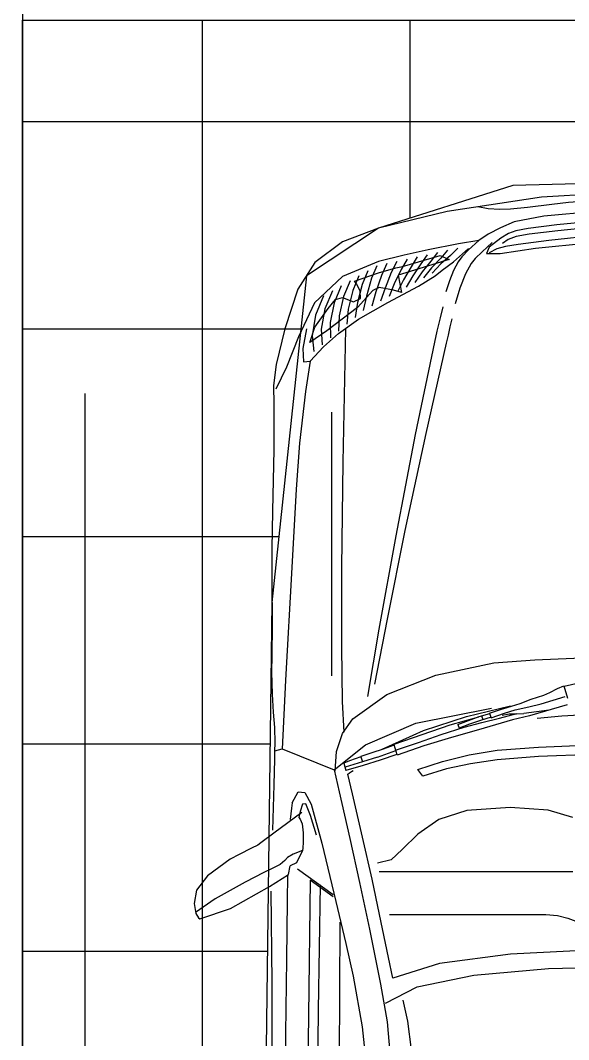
# Model space of a CAD drawing. Header units: millimetres. Extents: x 3923 to 4007, y 744 to 982.
# Drawn here: x 3954.706 to 3957.347, y 941.012 to 945.926 of the extents above; entities that cross this region are included whole.
import ezdxf

# ---------------------------------------------------------------- set-up
doc = ezdxf.new("R2010")
doc.units = ezdxf.units.MM
doc.header["$LTSCALE"] = 20
doc.linetypes.add('DASHDOT2', pattern=[0.5, 0.25, -0.125, 0, -0.125])
doc.layers.add('HIDROSSANITÁRIO', color=8, linetype='Continuous')

# ---------------------------------------------------------------- blocks, each defined once
blk = doc.blocks.new('Austin Mini dessus')
at = {"color": 8, "flags": 128}
for points in [[(1.1466, 3.978), (1.1788, 3.984)], [(1.1671, 3.9332), (1.2, 3.9805)], [(1.1788, 3.984), (1.2025, 3.9796)], [(1.1117, 3.9516), (1.1466, 3.978)], [(1.2159, 3.9699), (1.1905, 3.8965)], [(1.2025, 3.9796), (1.2133, 3.9732)], [(1.2133, 3.9732), (1.2159, 3.9699)], [(1.0718, 3.8974), (1.1117, 3.9516)], [(1.127, 3.8612), (1.1671, 3.9332)], [(1.0602, 3.8752), (1.0718, 3.8974)], [(1.1905, 3.8965), (1.1378, 3.8027)], [(1.0455, 3.8453), (1.0602, 3.8752)], [(1.1035, 3.8163), (1.127, 3.8612)], [(1.0383, 3.8304), (1.0455, 3.8453)], [(1.0093, 3.792), (1.0326, 3.8229)], [(1.0326, 3.8229), (1.0383, 3.8304)], [(1.0947, 3.7975), (1.1035, 3.8163)], [(-0.2069, 3.765), (-0.1204, 3.7865)], [(-0.1204, 3.7865), (-0.0703, 3.7926)], [(-0.114, 3.7617), (-0.0609, 3.787)], [(-0.0703, 3.7926), (-0.0241, 3.7916)], [(-0.0241, 3.7916), (0.0842, 3.7922)], [(0.0842, 3.7922), (0.2332, 3.7952)], [(0.2332, 3.7952), (0.3237, 3.797)], [(0.3237, 3.797), (0.3971, 3.7966)], [(0.3971, 3.7966), (0.5088, 3.7962)], [(0.5088, 3.7962), (0.581, 3.797)], [(0.581, 3.797), (0.6212, 3.7976)], [(0.6212, 3.7976), (0.674, 3.7963)], [(0.674, 3.7963), (0.7177, 3.7934)], [(0.7177, 3.7934), (0.7547, 3.7905)], [(0.7547, 3.7905), (0.7913, 3.7892)], [(0.7913, 3.7892), (0.8117, 3.7899)], [(0.8107, 3.7898), (0.8054, 3.7722)], [(0.8117, 3.7899), (0.831, 3.7901)], [(0.831, 3.7901), (0.8924, 3.7915)], [(0.8924, 3.7915), (1.0016, 3.7949)], [(0.9589, 3.7245), (1.0093, 3.792)], [(1.0842, 3.7768), (1.0947, 3.7975)], [(1.1378, 3.8027), (1.1088, 3.7563)], [(1.1489, 3.7991), (1.3693, 3.7967)], [(1.3693, 3.7967), (1.6304, 3.7968)], [(-0.302, 3.7337), (-0.2069, 3.765)], [(-0.1874, 3.7324), (-0.114, 3.7617)], [(0.3684, 3.7483), (0.6405, 3.7634)], [(0.6405, 3.7634), (0.8064, 3.7721)], [(0.8054, 3.7722), (0.8566, 3.6469)], [(1.0677, 3.7588), (1.0753, 3.7651)], [(1.0753, 3.7651), (1.0842, 3.7768)], [(1.1098, 3.7592), (1.174, 3.7599)], [(1.174, 3.7599), (1.2419, 3.7604)], [(1.2419, 3.7604), (1.3135, 3.7616)], [(1.3135, 3.7616), (1.4923, 3.7636)], [(1.4923, 3.7636), (1.6691, 3.7637)], [(0.0688, 3.7297), (0.18, 3.7384)], [(0.18, 3.7384), (0.3684, 3.7483)], [(0.936, 3.7475), (0.9091, 3.7332)], [(0.936, 3.7475), (0.949, 3.7493)], [(0.949, 3.7493), (0.9623, 3.751)], [(0.9623, 3.751), (0.9758, 3.7525)], [(1.0506, 3.7228), (1.0594, 3.7455)], [(1.0506, 3.7228), (1.0806, 3.7369)], [(1.0594, 3.7455), (1.0677, 3.7588)], [(1.0806, 3.7369), (1.0877, 3.7528)], [(1.1088, 3.7563), (1.0877, 3.7528)], [(1.0947, 3.7351), (1.1565, 3.6487)], [(-0.3667, 3.6929), (-0.302, 3.7337)], [(-0.269, 3.694), (-0.1874, 3.7324)], [(-0.2065, 3.713), (-0.1595, 3.7223)], [(-0.1595, 3.7223), (-0.127, 3.7206)], [(-0.127, 3.7206), (-0.1288, 3.7047)], [(-0.1288, 3.7047), (-0.0554, 3.7158)], [(-0.0554, 3.7158), (0.0688, 3.7297)], [(0.9091, 3.7332), (0.9111, 3.717)], [(0.9111, 3.717), (0.9395, 3.7016)], [(0.9383, 3.7145), (0.9395, 3.7228)], [(0.9665, 3.7034), (0.9383, 3.7145)], [(0.9395, 3.7228), (0.9564, 3.7282)], [(0.9564, 3.7282), (0.9673, 3.7309)], [(0.9673, 3.7309), (0.9712, 3.7316)], [(0.9712, 3.7316), (0.975, 3.7288)], [(0.975, 3.7288), (0.9869, 3.7238)], [(0.9869, 3.7238), (1.0083, 3.721)], [(1.0083, 3.721), (1.031, 3.7215)], [(1.031, 3.7215), (1.0455, 3.7223)], [(1.0455, 3.7223), (1.0506, 3.7228)], [(1.4484, 3.7087), (1.6921, 3.7115)], [(-0.4163, 3.6266), (-0.3667, 3.6929)], [(-0.3332, 3.6261), (-0.269, 3.694)], [(-0.2862, 3.6722), (-0.24, 3.6915)], [(-0.2108, 3.6933), (-0.2557, 3.6613)], [(-0.24, 3.6915), (-0.1897, 3.6999)], [(-0.1734, 3.7051), (-0.2108, 3.6933)], [(-0.2018, 3.6646), (-0.1734, 3.7051)], [(-0.1897, 3.6999), (-0.152, 3.6952)], [(-0.1288, 3.7047), (-0.1629, 3.672)], [(0.9395, 3.7016), (1.0331, 3.6766)], [(1.0136, 3.6893), (0.9665, 3.7034)], [(1.1226, 3.7043), (1.4484, 3.7087)], [(1.1626, 3.649), (1.1226, 3.7043)], [(1.4355, 3.6849), (1.6643, 3.6871)], [(-0.2983, 3.6509), (-0.2548, 3.669)], [(-0.2557, 3.6613), (-0.2776, 3.6432)], [(-0.2582, 3.5904), (-0.2018, 3.6646)], [(-0.2548, 3.669), (-0.2057, 3.6781)], [(-0.2057, 3.6781), (-0.1684, 3.6754)], [(-0.1629, 3.672), (-0.1958, 3.6357)], [(1.0331, 3.6766), (1.174, 3.6425)], [(1.1335, 3.6804), (1.4355, 3.6849)], [(-0.3103, 3.6295), (-0.2696, 3.6465)], [(-0.2776, 3.6432), (-0.2819, 3.6262)], [(-0.2696, 3.6465), (-0.2217, 3.6563)], [(-0.2217, 3.6563), (-0.1848, 3.6556)], [(0.6296, 3.652), (-0.0059, 3.652)], [(0.8118, 3.6411), (0.769, 3.6265)], [(0.8566, 3.6469), (0.7958, 3.5707)], [(0.8596, 3.6444), (0.8118, 3.6411)], [(0.8566, 3.6469), (0.909, 3.6348)], [(1.174, 3.6425), (1.2747, 3.6187)], [(-0.4494, 3.54), (-0.4163, 3.6266)], [(-0.3686, 3.5396), (-0.3332, 3.6261)], [(-0.3224, 3.6082), (-0.2844, 3.624)], [(-0.2992, 3.6015), (-0.2538, 3.6126)], [(-0.2844, 3.624), (-0.2378, 3.6344)], [(-0.2819, 3.6262), (-0.2717, 3.5998)], [(-0.2538, 3.6126), (-0.2177, 3.6161)], [(-0.2378, 3.6344), (-0.2012, 3.6358)], [(-0.1958, 3.6357), (-0.2299, 3.5876)], [(-0.2069, 3.6195), (0.1144, 3.6255)], [(0.1144, 3.6255), (0.369, 3.6287)], [(0.369, 3.6287), (0.5603, 3.6292)], [(0.5603, 3.6292), (0.6914, 3.6273)], [(0.6914, 3.6273), (0.7656, 3.6231)], [(0.769, 3.6265), (0.7337, 3.6018)], [(0.835, 3.6098), (0.8402, 3.6233)], [(0.8372, 3.5784), (0.8502, 3.6203)], [(0.8402, 3.6233), (0.8582, 3.6183)], [(0.8462, 3.577), (0.8582, 3.6183)], [(0.8666, 3.6133), (0.8634, 3.6093)], [(0.9143, 3.6021), (0.8666, 3.6133)], [(0.909, 3.6348), (1.0218, 3.609)], [(1.2235, 3.6328), (1.5547, 3.6348)], [(1.2747, 3.6187), (1.3537, 3.601)], [(-0.3219, 3.5976), (-0.3417, 3.5395)], [(-0.3344, 3.5868), (-0.2992, 3.6015)], [(-0.3144, 3.5923), (-0.3219, 3.5976)], [(-0.2975, 3.5839), (-0.3144, 3.5923)], [(-0.3139, 3.579), (-0.2698, 3.5907)], [(-0.2994, 3.5535), (-0.2582, 3.5904)], [(-0.2717, 3.5998), (-0.28, 3.5832)], [(-0.2299, 3.5876), (-0.2701, 3.5169)], [(-0.2698, 3.5907), (-0.2341, 3.5963)], [(0.7337, 3.6018), (0.675, 3.5196)], [(0.8252, 3.5824), (0.8299, 3.5961)], [(0.8299, 3.5961), (0.835, 3.6098)], [(0.8604, 3.6051), (0.8577, 3.6008)], [(0.8634, 3.6093), (0.8604, 3.6051)], [(1.0183, 3.578), (0.9143, 3.6021)], [(1.0218, 3.609), (1.1282, 3.5852)], [(1.3537, 3.601), (1.4755, 3.5794)], [(-0.3465, 3.5655), (-0.3139, 3.579)], [(-0.3287, 3.5566), (-0.2858, 3.5689)], [(-0.28, 3.5832), (-0.2975, 3.5839)], [(-0.2858, 3.5689), (-0.2505, 3.5765)], [(0.517, 3.5386), (0.6793, 3.5662)], [(0.7958, 3.5707), (0.7435, 3.4498)], [(0.8151, 3.5556), (0.8242, 3.5824)], [(0.8252, 3.5824), (0.8372, 3.5784)], [(0.8257, 3.5419), (0.8372, 3.5784)], [(0.8334, 3.5361), (0.8462, 3.577)], [(1.12, 3.5551), (1.0183, 3.578)], [(1.1282, 3.5852), (1.2404, 3.5618)], [(1.4755, 3.5794), (1.6204, 3.564)], [(-0.4897, 3.3744), (-0.4494, 3.54)], [(-0.3843, 3.4776), (-0.3686, 3.5396)], [(-0.3585, 3.5441), (-0.3287, 3.5566)], [(-0.3417, 3.5395), (-0.3534, 3.4979)], [(-0.3356, 3.5327), (-0.2955, 3.5465)], [(-0.3066, 3.538), (-0.2994, 3.5535)], [(-0.3001, 3.5036), (-0.3066, 3.538)], [(-0.2955, 3.5465), (-0.2617, 3.5558)], [(0.2925, 3.4981), (0.517, 3.5386)], [(0.4929, 3.5192), (0.6502, 3.5491)], [(0.8063, 3.5287), (0.8151, 3.5556)], [(0.8257, 3.5419), (0.8097, 3.4979)], [(1.0731, 3.5095), (1.0817, 3.5421)], [(1.2053, 3.5371), (1.12, 3.5551)], [(1.2404, 3.5618), (1.3729, 3.5353)], [(-0.3639, 3.5197), (-0.3356, 3.5327)], [(-0.3424, 3.5089), (-0.3051, 3.524)], [(-0.3148, 3.5016), (-0.2843, 3.5144)], [(-0.2701, 3.5169), (-0.3098, 3.443)], [(-0.3051, 3.524), (-0.273, 3.5351)], [(0.2791, 3.4759), (0.4929, 3.5192)], [(0.675, 3.5196), (0.6278, 3.4015)], [(0.8067, 3.5309), (0.7615, 3.4315)], [(0.7972, 3.5019), (0.8063, 3.5287)], [(0.8192, 3.4954), (0.8334, 3.5361)], [(1.1011, 3.5379), (1.1017, 3.2922)], [(1.2049, 3.5135), (1.2049, 3.1364)], [(1.3084, 3.5158), (1.2053, 3.5371)], [(1.3585, 3.5054), (1.3084, 3.5158)], [(1.3729, 3.5353), (1.4635, 3.5186)], [(1.4186, 3.5228), (1.3793, 3.4466)], [(1.4635, 3.5186), (1.6129, 3.5061)], [(-0.374, 3.3698), (-0.3363, 3.4925)], [(-0.3693, 3.4953), (-0.3424, 3.5089)], [(-0.3534, 3.4979), (-0.3572, 3.4821)], [(-0.3493, 3.4851), (-0.3148, 3.5016)], [(-0.3363, 3.4925), (-0.2946, 3.4845)], [(-0.3244, 3.4792), (-0.2956, 3.4936)], [(-0.2946, 3.4845), (-0.3001, 3.5036)], [(0.0478, 3.4514), (0.2925, 3.4981)], [(0.7718, 3.4351), (0.7952, 3.5024)], [(0.8092, 3.4984), (0.7905, 3.4435)], [(0.7952, 3.5024), (0.8192, 3.4954)], [(0.7985, 3.4305), (0.8212, 3.4949)], [(1.0484, 3.4825), (1.0731, 3.5095)], [(1.323, 3.3924), (1.3585, 3.5054)], [(-0.3968, 3.4202), (-0.3843, 3.4776)], [(-0.3572, 3.4821), (-0.3836, 3.3914)], [(-0.3746, 3.4709), (-0.3493, 3.4851)], [(-0.3561, 3.4613), (-0.3244, 3.4792)], [(-0.3341, 3.4567), (-0.3068, 3.4729)], [(0.0453, 3.4261), (0.2791, 3.4759)], [(1.0114, 3.445), (1.0484, 3.4825)], [(1.4113, 3.481), (1.462, 3.47)], [(1.462, 3.47), (1.5309, 3.4613)], [(-0.38, 3.4466), (-0.3561, 3.4613)], [(-0.363, 3.4375), (-0.3341, 3.4567)], [(-0.3437, 3.4343), (-0.3181, 3.4522)], [(-0.3098, 3.443), (-0.3346, 3.403)], [(-0.1749, 3.4052), (0.0478, 3.4514)], [(0.7435, 3.4498), (0.7081, 3.2674)], [(0.7905, 3.4435), (0.7715, 3.3887)], [(0.8558, 3.4451), (0.8359, 3.3854)], [(0.8715, 3.4329), (0.8558, 3.4451)], [(0.9762, 3.3945), (1.0114, 3.445)], [(1.3793, 3.4466), (1.3517, 3.3099)], [(-0.4112, 3.3468), (-0.3968, 3.4202)], [(-0.3854, 3.4222), (-0.363, 3.4375)], [(-0.3698, 3.4136), (-0.3437, 3.4343)], [(-0.3534, 3.4119), (-0.3294, 3.4315)], [(-0.172, 3.3767), (0.0453, 3.4261)], [(0.7615, 3.4315), (0.7277, 3.3278)], [(0.7484, 3.3675), (0.7718, 3.4351)], [(0.7785, 3.3642), (0.7985, 3.4305)], [(0.8536, 3.3763), (0.8715, 3.4329)], [(-0.3908, 3.3978), (-0.3698, 3.4136)], [(-0.3836, 3.3914), (-0.374, 3.3698)], [(-0.3767, 3.3898), (-0.3534, 3.4119)], [(-0.363, 3.3894), (-0.3407, 3.4108)], [(-0.3346, 3.403), (-0.3481, 3.3863)], [(-0.2599, 3.3851), (-0.2335, 3.3912)], [(-0.2335, 3.3912), (-0.2013, 3.399)], [(-0.2013, 3.399), (-0.1749, 3.4052)], [(0.6278, 3.4015), (0.5988, 3.2619)], [(0.9547, 3.3266), (0.9762, 3.3945)], [(1.3004, 3.222), (1.323, 3.3924)], [(-0.5243, 3.1472), (-0.4897, 3.3744)], [(-0.4015, 3.349), (-0.3836, 3.366)], [(-0.3961, 3.3734), (-0.3767, 3.3898)], [(-0.3836, 3.366), (-0.363, 3.3894)], [(-0.3481, 3.3863), (-0.3679, 3.3589)], [(-0.347, 3.3593), (-0.3226, 3.369)], [(-0.3226, 3.369), (-0.2958, 3.3774)], [(-0.2307, 3.363), (-0.2112, 3.3675)], [(-0.2112, 3.3675), (-0.1915, 3.3721)], [(-0.1915, 3.3721), (-0.172, 3.3767)], [(0.7293, 3.299), (0.7484, 3.3675)], [(0.7715, 3.3887), (0.7537, 3.3335)], [(0.8359, 3.3854), (0.8202, 3.3211)], [(0.8415, 3.3179), (0.8536, 3.3763)], [(-0.4198, 3.2983), (-0.4112, 3.3468)], [(-0.3679, 3.3589), (-0.4003, 3.3232)], [(-0.3805, 3.3391), (-0.3683, 3.348)], [(-0.3683, 3.348), (-0.347, 3.3593)], [(-0.339, 3.3298), (-0.3048, 3.3438)], [(-0.3048, 3.3438), (-0.2667, 3.355)], [(0.7472, 3.3485), (0.7374, 3.3232)], [(0.7462, 3.3202), (0.7557, 3.3455)], [(0.7472, 3.3485), (0.7557, 3.345)], [(0.7597, 3.2985), (0.7785, 3.3642)], [(-0.4198, 3.2983), (-0.397, 3.3226)], [(-0.397, 3.3226), (-0.3805, 3.3391)], [(-0.3644, 3.3161), (-0.339, 3.3298)], [(0.7277, 3.3278), (0.7023, 3.2216)], [(0.7374, 3.3232), (0.728, 3.2975)], [(0.7371, 3.2944), (0.7462, 3.3202)], [(0.7537, 3.3335), (0.7422, 3.2911)], [(0.8202, 3.3211), (0.8092, 3.2537)], [(0.8325, 3.2537), (0.8415, 3.3179)], [(0.9474, 3.2223), (0.9547, 3.3266)], [(-0.5014, 3.3001), (-0.4965, 3.2759)], [(-0.435, 3.2757), (-0.4198, 3.2983)], [(-0.3926, 3.2902), (-0.3764, 3.3069)], [(-0.3764, 3.3069), (-0.3644, 3.3161)], [(0.728, 3.2975), (0.7203, 3.2716)], [(0.7293, 3.2686), (0.7371, 3.2944)], [(0.7478, 3.258), (0.7597, 3.2985)], [(1.1017, 3.2922), (1.1017, 3.0712)], [(1.3517, 3.3099), (1.3356, 3.1305)], [(-0.4965, 3.2759), (-0.4951, 3.2474)], [(-0.4498, 3.2462), (-0.435, 3.2757)], [(-0.4251, 3.2451), (-0.4036, 3.2735)], [(-0.415, 3.2655), (-0.3926, 3.2902)], [(-0.4036, 3.2735), (-0.3881, 3.2799)], [(-0.3992, 3.255), (-0.3897, 3.273)], [(-0.3881, 3.2799), (-0.3879, 3.2469)], [(0.7198, 3.2721), (0.7153, 3.258)], [(0.7313, 3.2686), (0.72, 3.2361)], [(0.7208, 3.2721), (0.7313, 3.2686)], [(0.7263, 3.2915), (0.7353, 3.2885)], [(0.7422, 3.2911), (0.7318, 3.2485)], [(-0.4951, 3.2474), (-0.4961, 3.222)], [(-0.4642, 3.2131), (-0.4498, 3.2462)], [(-0.4368, 3.2263), (-0.4251, 3.2451)], [(-0.4054, 3.2337), (-0.3992, 3.255)], [(-0.3879, 3.2469), (-0.4009, 3.1615)], [(0.5988, 3.2619), (0.5909, 3.1628)], [(0.7105, 3.2437), (0.7063, 3.2296)], [(0.7153, 3.258), (0.7105, 3.2437)], [(0.7318, 3.2485), (0.7208, 3.2061)], [(0.7361, 3.2172), (0.7478, 3.258)], [(0.8092, 3.2537), (0.8014, 3.1546)], [(0.8246, 3.1546), (0.8325, 3.2537)], [(-0.4961, 3.222), (-0.5002, 3.1805)], [(-0.4433, 3.2092), (-0.4368, 3.2263)], [(-0.4292, 3.2081), (-0.4223, 3.2271)], [(-0.4223, 3.2271), (-0.4123, 3.2411)], [(-0.4102, 3.2033), (-0.4054, 3.2337)], [(0.7063, 3.2296), (0.6964, 3.1985)], [(0.72, 3.2361), (0.7116, 3.2101)], [(0.7215, 3.2248), (0.721, 3.2072)], [(0.7243, 3.2421), (0.7215, 3.2248)], [(0.9535, 3.1308), (0.9474, 3.2223)], [(1.2904, 3.0155), (1.3004, 3.222)], [(-0.4783, 3.1411), (-0.4642, 3.2131)], [(-0.4482, 3.1794), (-0.4433, 3.2092)], [(-0.4345, 3.1767), (-0.4292, 3.2081)], [(-0.42, 3.129), (-0.4102, 3.2033)], [(0.6964, 3.1985), (0.6864, 3.1723)], [(0.7116, 3.2101), (0.7041, 3.1774)], [(0.721, 3.2072), (0.7203, 3.1896)], [(0.7263, 3.1761), (0.7361, 3.2172)], [(-0.5002, 3.1805), (-0.5068, 3.1221)], [(-0.457, 3.1102), (-0.4482, 3.1794)], [(-0.4433, 3.1075), (-0.4345, 3.1767)], [(0.6864, 3.1723), (0.6761, 3.1418)], [(0.7041, 3.1774), (0.6969, 3.1476)], [(0.6998, 3.0852), (0.7263, 3.1761)], [(0.7123, 3.1286), (0.7203, 3.1896)], [(-0.5405, 2.876), (-0.5243, 3.1472)], [(-0.4009, 3.1615), (-0.4139, 3.0323)], [(0.5909, 3.1628), (0.5858, 3.0317)], [(0.6969, 3.1476), (0.6884, 3.1193)], [(0.7318, 3.1572), (0.726, 3.0977)], [(0.8014, 3.1546), (0.7962, 3.0235)], [(0.8194, 3.0235), (0.8246, 3.1546)], [(-0.5068, 3.1221), (-0.5121, 3.0818)], [(-0.4897, 3.0166), (-0.4783, 3.1411)], [(-0.4326, 3.01), (-0.42, 3.129)], [(0.6698, 3.1266), (0.6607, 3.1082)], [(0.6761, 3.1418), (0.6698, 3.1266)], [(0.9712, 3.0712), (0.9535, 3.1308)], [(1.2049, 3.1364), (1.2077, 3.1082)], [(1.3356, 3.1305), (1.3308, 2.9266)], [(-0.4678, 3.0008), (-0.457, 3.1102)], [(-0.4541, 2.9981), (-0.4433, 3.1075)], [(0.6607, 3.1082), (0.6538, 3.0932)], [(0.6884, 3.1193), (0.6795, 3.0899)], [(0.726, 3.0977), (0.7219, 3.0275)], [(1.2077, 3.1082), (1.214, 3.084)], [(-0.5121, 3.0818), (-0.5164, 3.0261)], [(0.6338, 2.997), (0.6553, 3.0927)], [(0.6538, 3.0932), (0.6836, 3.0845)], [(1.214, 3.084), (1.2213, 3.064)]]:
    blk.add_lwpolyline(points, dxfattribs=at)

msp = doc.modelspace()

# ---------------------------------------------------------------- hatches: boundary and pattern name
at = {"layer": 'HIDROSSANITÁRIO'}
h = msp.add_hatch(dxfattribs=at)
h.set_pattern_fill('ANSI37,_O', color=8, scale=8, angle=135)
h.set_pattern_definition([(180, (4034.583, -2178.562), (-3e-16, -1), []), (270, (4034.583, -2178.562), (1, -3e-16), [])])
h.paths.add_polyline_path([(3954.7161, 935.9271), (3954.7161, 945.9273), (3966.6161, 945.9273), (3966.6161, 942.843), (3968.8253, 940.6338), (3970.8229, 940.6338), (3970.8229, 938.927), (3966.2161, 938.927), (3966.2183, 935.9352)])
h.paths.add_polyline_path([(3961.4086, 935.9676), (3961.0695, 936.4726), (3961.0311, 939.8805), (3961.0239, 942.8898), (3961.0856, 944.7317), (3961.3232, 945.0137), (3962.1332, 945.0757), (3963.5092, 945.111), (3964.5128, 944.9876), (3964.8033, 944.7673), (3964.9001, 941.6915), (3964.8018, 936.9841), (3964.6841, 936.1098), (3963.8779, 935.7799)])
h.paths.add_polyline_path([(3962.0199, 945.0757), (3962.0199, 945.8763), (3962.4093, 945.8763), (3962.4093, 945.0757)], flags=16)
h.paths.add_polyline_path([(3960.1254, 938.4919), (3960.1254, 942.2442), (3959.6728, 942.2442), (3959.6728, 938.4919)], flags=24)
h.paths.add_polyline_path([(3960.5467, 939.6859), (3960.5467, 941.0502), (3960.1524, 941.0502), (3960.1524, 939.6859)], flags=24)
h.paths.add_polyline_path([(3960.8737, 939.9894), (3960.7991, 939.9894), (3960.8047, 939.9608), (3960.8209, 939.9366)], flags=24)
h.paths.add_polyline_path([(3960.8737, 939.9894), (3960.8209, 939.9366), (3960.8451, 939.9204), (3960.8737, 939.9147)], flags=24)
h.paths.add_polyline_path([(3960.8737, 939.9894), (3960.8737, 940.064), (3960.9023, 940.0583), (3960.9265, 940.0422)], flags=24)
h.paths.add_polyline_path([(3960.8737, 939.9894), (3960.9265, 940.0422), (3960.9427, 940.0179), (3960.9483, 939.9894)], flags=24)
edge = h.paths.add_edge_path(flags=16)
edge.add_line((3961.023, 939.9894), (3960.7244, 939.9894))
edge = h.paths.add_edge_path(flags=16)
edge.add_arc((3960.8737, 939.9894), 0.0746, 0, 360)
edge = h.paths.add_edge_path(flags=16)
edge.add_line((3960.8737, 939.8401), (3960.8737, 940.5423))
h.paths.add_polyline_path([(3960.8915, 940.0487), (3960.8915, 940.6911), (3960.5309, 940.6911), (3960.5309, 940.0487)], flags=24)
h.paths.add_polyline_path([(3959.2197, 936.0807), (3959.7715, 937.0394), (3959.6641, 941.7951), (3959.6082, 944.1972), (3959.4021, 944.9095), (3958.0246, 945.1538), (3957.0786, 945.1304), (3956.4305, 944.9244), (3956.0839, 944.6944), (3955.9178, 943.1197), (3955.8596, 938.5753), (3955.9305, 937.2548), (3956.2132, 936.0169), (3956.889, 935.9286), (3958.8725, 935.93), (3959.2082, 936.0261)], flags=16)
h.paths.add_polyline_path([(3955.3161, 937.927), (3955.3161, 938.927), (3954.7161, 938.927), (3954.7161, 937.927)], flags=16)
h.paths.add_polyline_path([(3966.2161, 937.927), (3966.2161, 938.927), (3965.6161, 938.927), (3965.6161, 937.927)], flags=16)
h.paths.add_polyline_path([(3967.6414, 940.7706), (3967.9003, 941.3956), (3967.3425, 941.6267), (3967.0836, 941.0016)], flags=24)
h.paths.add_polyline_path([(3954.7056, 939.8757), (3955.3125, 939.8757), (3955.3125, 940.4794), (3954.7056, 940.4794)], flags=9)

# ---------------------------------------------------------------- linework, layer by layer
at = {"layer": 'HIDROSSANITÁRIO', "color": 8, "linetype": 'Continuous'}
msp.add_line((3954.7161, 964.3273), (3954.7161, 935.9271), dxfattribs=at)
at = {"layer": 'HIDROSSANITÁRIO', "color": 8, "linetype": 'DASHDOT2'}
msp.add_line((3955.0161, 964.3273), (3955.0161, 936.2352), dxfattribs=at)
at = {"layer": 'HIDROSSANITÁRIO', "color": 8}
msp.add_lwpolyline([(3954.7161, 935.9271), (3954.7161, 945.9273), (3966.6161, 945.9273), (3966.6161, 942.843), (3968.8253, 940.6338), (3970.8229, 940.6338), (3970.8229, 938.927), (3966.2161, 938.927), (3966.2183, 935.9352), (3954.7161, 935.9271)], dxfattribs=at)
at = {"layer": 'HIDROSSANITÁRIO', "color": 8, "elevation": 5.2524}
msp.add_lwpolyline([(3959.2197, 936.0807), (3959.7715, 937.0394), (3959.6641, 941.7951), (3959.6082, 944.1972), (3959.4021, 944.9095), (3958.0246, 945.1538), (3957.0786, 945.1304), (3956.4305, 944.9244), (3956.0839, 944.6944), (3955.9178, 943.1197), (3955.8596, 938.5753), (3955.9305, 937.2548), (3956.2132, 936.0169), (3956.889, 935.9286), (3958.8725, 935.93), (3959.2082, 936.0261), (3959.2197, 936.0807)], dxfattribs=at)

# ---------------------------------------------------------------- block references
at = {"layer": 'HIDROSSANITÁRIO', "color": 8, "xscale": -2, "yscale": 2, "zscale": 2, "rotation": 90}
msp.add_blockref('Austin Mini dessus', (3963.5105, 944.0257, 5.2524), dxfattribs=at)

doc.saveas('drawing.dxf')
